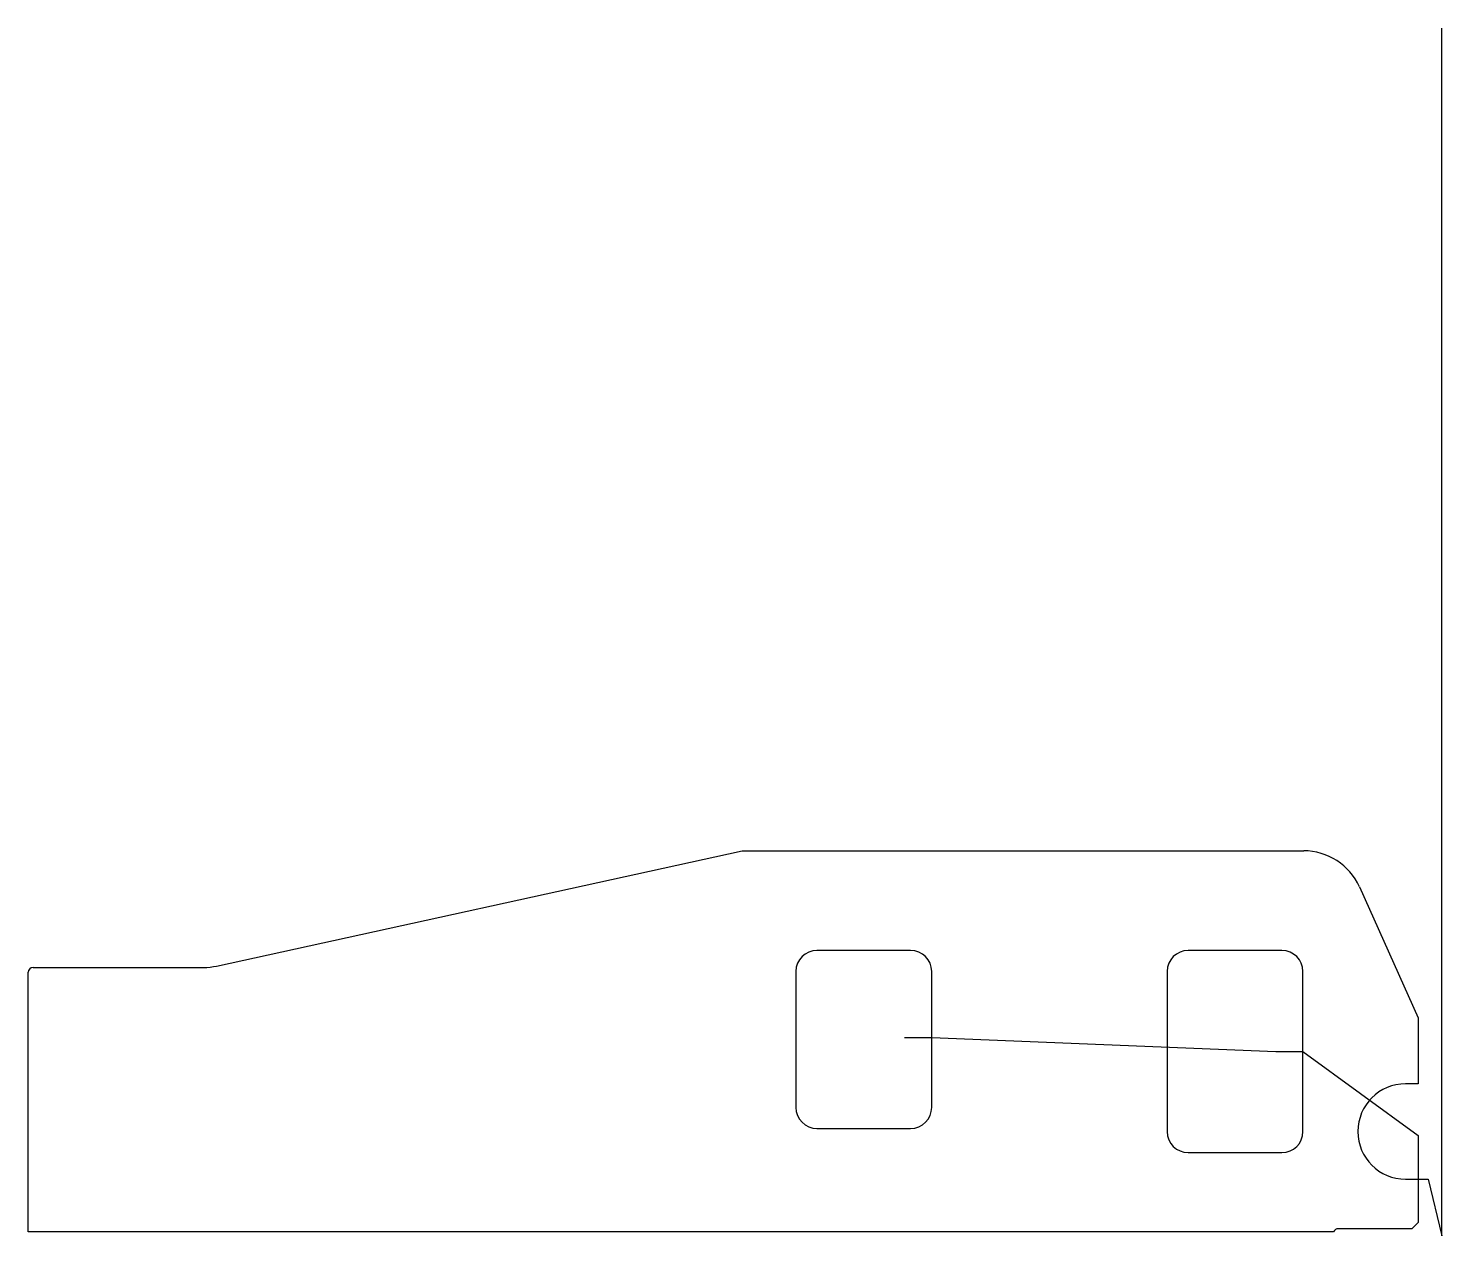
# Model space of a CAD drawing. Header units: metres. Extents: x 7 to 2348, y 0 to 2000.
import ezdxf

# ---------------------------------------------------------------- set-up
doc = ezdxf.new("R2010")
doc.units = ezdxf.units.M

msp = doc.modelspace()

# ---------------------------------------------------------------- linework, layer by layer
at = {"layer": 'TOOL_0'}
for p, q in [((2347.976, 1999.002), (2347.976, 2000.002)), ((2347.976, 1.002), (2347.976, 1999.002)), ((318.471, 446.69), (1189.032, 637.602)), ((1189.032, 637.602), (2119.364, 637.602)), ((2211.487, 578.006), (2309.1, 360.817)), ((1468.1, 472.601), (1313.1, 472.601)), ((2083.1, 472.602), (1928.1, 472.602)), ((6.6, 6.602), (6.6, 436.392)), ((14.6, 444.392), (297.263, 444.392)), ((1278.1, 437.601), (1278.1, 212.601)), ((1503.1, 328.069), (1503.1, 437.601)), ((1893.1, 437.602), (1893.1, 172.602)), ((2118.1, 305.102), (2118.1, 437.602)), ((2309.1, 360.817), (2309.1, 251.603)), ((1458.1, 328.069), (1503.1, 328.069)), ((1503.1, 212.601), (1503.1, 328.07)), ((1503.1, 328.07), (2073.1, 305.102)), ((2073.1, 305.102), (2118.1, 305.102)), ((2118.1, 172.602), (2118.1, 305.102)), ((2118.1, 305.102), (2309.069, 165.816)), ((2309.1, 251.603), (2288.1, 251.603)), ((1313.1, 177.601), (1468.1, 177.601)), ((2309.069, 165.816), (2309.1, 93.602)), ((1928.1, 137.602), (2083.1, 137.602)), ((2288.1, 93.603), (2309.1, 93.603)), ((2309.1, 93.603), (2325.733, 93.575)), ((2309.1, 93.602), (2309.1, 22.188)), ((2325.733, 93.575), (2347.976, 0.002)), ((2168.695, 6.602), (6.6, 6.602)), ((2298.514, 11.602), (2176.762, 11.602)), ((2309.1, 22.188), (2298.514, 11.602)), ((2347.976, 0.002), (2347.976, 1.002)), ((2347.976, 1.002), (2347.976, 0.002)), ((2347.976, 0.002), (2347.976, 1.002)), ((2347.976, 0.002), (2347.976, 0.002))]:
    msp.add_line(p, q, dxfattribs=at)
for centre, radius, start, end in [((2119.364, 536.602), 101, 24.201181, 90), ((1313.1, 437.601), 35, 90, 180), ((1468.1, 437.601), 35, 0, 90), ((1928.1, 437.602), 35, 90, 180), ((2083.1, 437.602), 35, 0, 90), ((297.083, 545.057), 100.665, 270.102451, 282.266926), ((14.6, 436.392), 8, 90, 180), ((2288.1, 172.603), 79, 90, 270), ((1313.1, 212.601), 35, 180, 270), ((1468.1, 212.601), 35, 270, 0), ((1928.1, 172.602), 35, 180, 270), ((2083.1, 172.602), 35, 270, 0), ((2176.796, 2.541), 9.061, 90.214993, 153.375569)]:
    msp.add_arc(centre, radius, start, end, dxfattribs=at)

doc.saveas('drawing.dxf')
